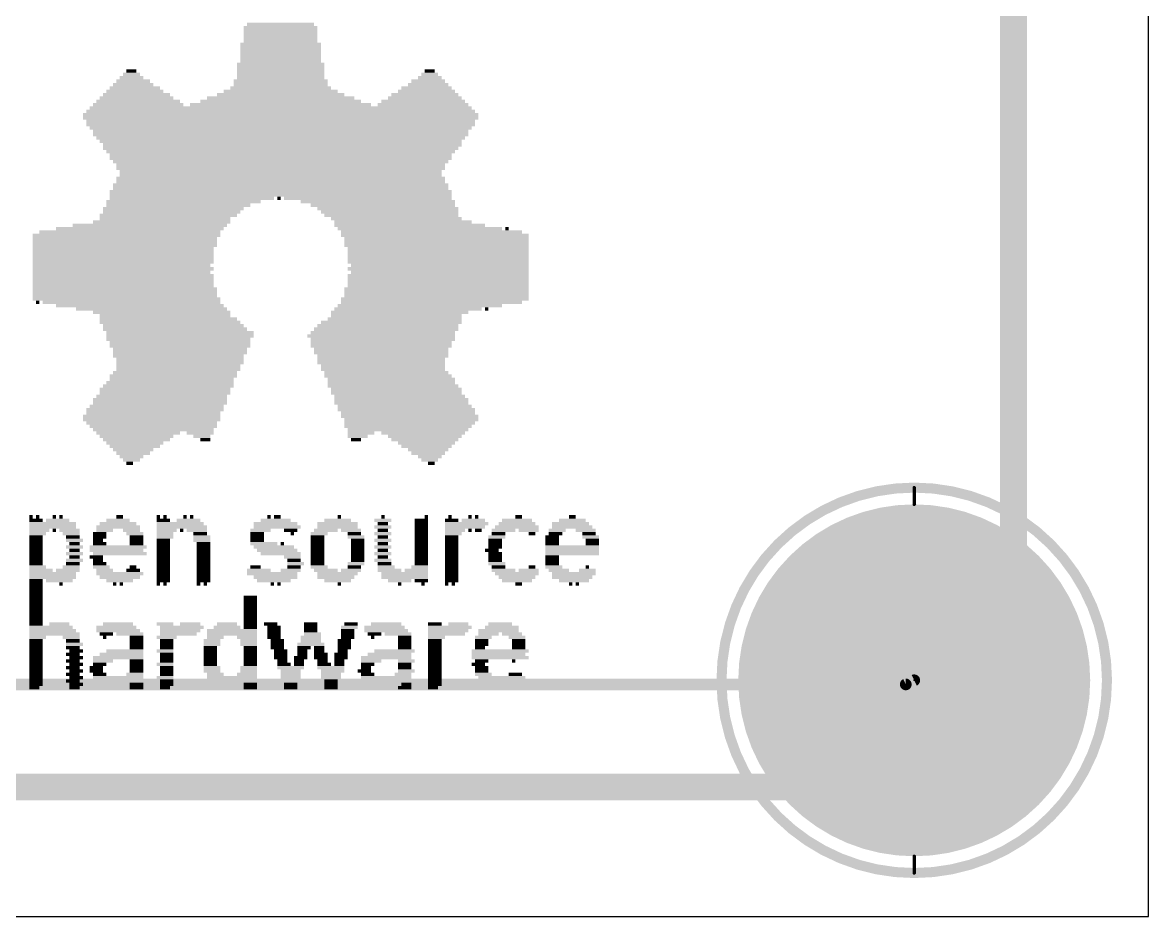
# Model space of a CAD drawing. Extents: x 0 to 100, y 0 to 50.
# Drawn here: x 82.98 to 100.05, y 0.04 to 13.59 of the extents above; entities that cross this region are included whole.
import ezdxf

# ---------------------------------------------------------------- set-up
doc = ezdxf.new("R2010")
doc.units = 0
for name, color, linetype in [('1', 14, 'CONTINUOUS'), ('16', 174, 'CONTINUOUS'), ('17', 94, 'CONTINUOUS'), ('20', 178, 'CONTINUOUS'), ('21', 251, 'CONTINUOUS'), ('23', 178, 'CONTINUOUS')]:
    doc.layers.add(name, color=color, linetype=linetype)

# ---------------------------------------------------------------- blocks, each defined once
blk = doc.blocks.new('RECT')
blk.add_solid([(-0.5, -0.5), (0.5, -0.5), (-0.5, 0.5), (0.5, 0.5)])
blk = doc.blocks.new('ROUNDP')
at = {"const_width": 0.5}
blk.add_lwpolyline([(0, -0.25, 1), (0, 0.25, 1), (0, -0.25)], format="xyb", dxfattribs=at)

msp = doc.modelspace()

# ---------------------------------------------------------------- linework, layer by layer
at = {"layer": '1', "const_width": 0.1778}
for points in [[(78.4098, 3.556), (96.3676, 3.556)], [(96.3676, 3.556), (96.496, 3.618)]]:
    msp.add_lwpolyline(points, dxfattribs=at)
at = {"layer": '1', "const_width": 0.0889}
for points in [[(96.3483, 3.596, 1), (96.3869, 3.516)], [(96.3676, 3.5116, 1), (96.3676, 3.6004)], [(96.5153, 3.578, 1), (96.4767, 3.658)]]:
    msp.add_lwpolyline(points, format="xyb", dxfattribs=at)
at = {"layer": '16', "const_width": 0.4064}
for points in [[(98, 48), (98, 2)], [(98, 2), (2, 2)]]:
    msp.add_lwpolyline(points, dxfattribs=at)
at = {"layer": '16', "const_width": 0.2032}
for points in [[(97.8984, 2, 1), (98.1016, 2)], [(98, 1.8984, 1), (98, 2.1016)]]:
    msp.add_lwpolyline(points, format="xyb", dxfattribs=at)
at = {"layer": '20'}
for p, q in [((100.046, 0.038), (100.046, 50.038)), ((0.046, 0.038), (100.046, 0.038))]:
    msp.add_line(p, q, dxfattribs=at)
at = {"layer": '21'}
for points, const_width in [([(96.496, 0.697, 1), (96.496, 6.539, 1), (96.496, 0.697)], 0.1524), ([(96.5087, 6.539, 1), (96.4833, 6.539)], 0.0254), ([(96.4833, 6.285, 1), (96.5087, 6.285)], 0.0254), ([(96.496, 2.118, 1), (96.496, 5.118, 1), (96.496, 2.118)], 0.2032), ([(96.5087, 0.951, 1), (96.4833, 0.951)], 0.0254), ([(96.4833, 0.697, 1), (96.5087, 0.697)], 0.0254)]:
    msp.add_lwpolyline(points, format="xyb", dxfattribs=dict(at, const_width=const_width))
at = {"layer": '21', "const_width": 0.0508}
for points in [[(96.496, 6.539), (96.496, 6.285)], [(96.496, 0.951), (96.496, 0.697)]]:
    msp.add_lwpolyline(points, dxfattribs=at)
at = {"layer": '23'}
msp.add_point((96.496, 3.618), dxfattribs=at)

# ---------------------------------------------------------------- block references
at = {"layer": '17', "xscale": 5.334, "yscale": 5.334}
msp.add_blockref('ROUNDP', (96.496, 3.618), dxfattribs=at)
msp.add_blockref('ROUNDP', (96.496, 3.618), dxfattribs=at)
at = {"layer": '21', "yscale": 0.0508}
for p, xscale in [((86.8934, 13.5128), 1.1176), ((86.8934, 13.462), 1.1176), ((86.8934, 13.5636), 1.016), ((86.8934, 13.4112), 1.1176), ((86.8934, 13.3604), 1.1176), ((86.8934, 13.3096), 1.1176), ((86.8934, 13.2588), 1.2192), ((86.8934, 13.208), 1.2192), ((86.8934, 13.1572), 1.2192), ((86.8934, 12.954), 1.3208), ((86.8934, 13.1064), 1.2192), ((86.8934, 13.0556), 1.2192), ((86.8934, 13.0048), 1.2192), ((84.6328, 12.8016), 0.254), ((84.6328, 12.8524), 0.1524), ((86.8934, 12.9032), 1.3208), ((86.8934, 12.8524), 1.3208), ((86.8934, 12.8016), 1.3208), ((89.154, 12.8016), 0.254), ((89.154, 12.8524), 0.1524), ((84.6582, 12.6492), 0.6096), ((84.6582, 12.7), 0.508), ((84.6328, 12.7508), 0.3556), ((86.8934, 12.7), 1.4224), ((86.8934, 12.6492), 1.4224), ((86.8934, 12.7508), 1.3208), ((89.1286, 12.6492), 0.6096), ((89.1286, 12.7), 0.508), ((89.154, 12.7508), 0.3556), ((84.709, 12.446), 1.1176), ((84.709, 12.4968), 1.016), ((84.6836, 12.5476), 0.8636), ((84.6836, 12.5984), 0.762), ((86.8934, 12.446), 2.2352), ((86.8934, 12.4968), 1.9304), ((86.8934, 12.5476), 1.7272), ((86.8934, 12.5984), 1.524), ((89.0778, 12.446), 1.1176), ((89.0778, 12.4968), 1.016), ((89.1032, 12.5476), 0.8636), ((89.1032, 12.5984), 0.762), ((86.8934, 12.2936), 5.7912), ((84.7344, 12.3444), 1.3716), ((84.7344, 12.3952), 1.27), ((86.8934, 12.3444), 2.7432), ((86.8934, 12.3952), 2.4384), ((89.0524, 12.3444), 1.3716), ((89.0524, 12.3952), 1.27), ((86.8934, 12.192), 5.9944), ((86.8934, 12.1412), 5.9944), ((86.8934, 12.2428), 5.8928), ((86.8934, 12.0904), 5.8928), ((86.8934, 12.0396), 5.8928), ((86.8934, 11.9888), 5.7912), ((86.8934, 11.938), 5.6896), ((86.8934, 11.8872), 5.6896), ((86.8934, 11.8364), 5.588), ((86.8934, 11.7856), 5.4864), ((86.9188, 11.7348), 5.4356), ((86.8934, 11.684), 5.3848), ((86.8934, 11.6332), 5.2832), ((86.8934, 11.5824), 5.1816), ((86.8934, 11.5316), 5.1816), ((86.8934, 11.4808), 5.08), ((86.8934, 11.43), 4.9784), ((86.8934, 11.3792), 4.9784), ((86.8934, 11.3284), 4.8768), ((86.8934, 11.2776), 4.8768), ((86.8934, 11.1252), 5.08), ((86.8934, 11.0744), 5.08), ((86.8934, 11.2268), 4.9784), ((86.8934, 11.176), 4.9784), ((86.8934, 11.0236), 5.1816), ((86.8934, 10.9728), 5.1816), ((85.5472, 10.922), 2.4892), ((86.868, 10.922), 0.0508), ((88.2142, 10.922), 2.54), ((85.2678, 10.7696), 2.1336), ((85.4202, 10.8712), 2.3368), ((85.344, 10.8204), 2.1844), ((88.3666, 10.8712), 2.3368), ((88.4428, 10.8204), 2.1844), ((88.519, 10.7696), 2.1336), ((85.09, 10.5664), 2.0828), ((85.1916, 10.668), 2.0828), ((85.1408, 10.6172), 1.9812), ((85.2424, 10.7188), 2.0828), ((88.5444, 10.7188), 2.0828), ((88.5698, 10.668), 2.032), ((88.646, 10.6172), 1.9812), ((88.7476, 10.5664), 2.0828), ((84.6074, 10.414), 2.7432), ((84.7598, 10.4648), 2.54), ((84.9122, 10.5156), 2.3368), ((88.8492, 10.5156), 2.286), ((89.0016, 10.4648), 2.4892), ((89.1794, 10.414), 2.7432), ((90.3224, 10.4648), 0.0508), ((84.5566, 10.3632), 2.8448), ((84.5312, 10.3124), 2.794), ((84.5312, 10.2616), 2.794), ((89.2302, 10.3632), 2.8448), ((89.2556, 10.3124), 2.794), ((89.2556, 10.2616), 2.794), ((84.5312, 10.2108), 2.794), ((84.5058, 10.16), 2.7432), ((84.5058, 10.1092), 2.7432), ((84.5058, 10.0584), 2.7432), ((89.2556, 10.2108), 2.794), ((89.281, 10.16), 2.7432), ((89.281, 10.1092), 2.7432), ((89.281, 10.0584), 2.7432), ((84.5058, 10.0076), 2.7432), ((84.5058, 9.9568), 2.7432), ((84.4804, 9.906), 2.6924), ((89.281, 10.0076), 2.7432), ((89.281, 9.9568), 2.7432), ((89.3064, 9.906), 2.6924), ((84.5058, 9.8552), 2.7432), ((84.4804, 9.8044), 2.6924), ((84.5058, 9.7536), 2.7432), ((84.5058, 9.7028), 2.7432), ((89.281, 9.8552), 2.7432), ((89.281, 9.7536), 2.7432), ((89.281, 9.7028), 2.7432), ((89.3064, 9.8044), 2.6924), ((84.5058, 9.652), 2.7432), ((84.5058, 9.6012), 2.7432), ((84.5312, 9.5504), 2.794), ((89.2556, 9.5504), 2.794), ((89.281, 9.652), 2.7432), ((89.281, 9.6012), 2.7432), ((84.5312, 9.4996), 2.794), ((84.5312, 9.4488), 2.794), ((84.5566, 9.398), 2.8448), ((89.2302, 9.398), 2.8448), ((89.2556, 9.4996), 2.794), ((89.2556, 9.4488), 2.794), ((83.2104, 9.3472), 0.0508), ((84.6328, 9.3472), 2.6924), ((84.7598, 9.2964), 2.54), ((84.9376, 9.2456), 2.286), ((85.09, 9.1948), 2.0828), ((88.6968, 9.1948), 2.0828), ((88.8238, 9.2456), 2.2352), ((89.0016, 9.2964), 2.4892), ((89.1794, 9.3472), 2.7432), ((90.0176, 9.2456), 0.0508), ((85.1408, 9.144), 1.9812), ((85.1916, 9.0932), 2.0828), ((85.217, 9.0424), 2.1336), ((88.5698, 9.0424), 2.1336), ((88.6206, 9.0932), 2.032), ((88.646, 9.144), 1.9812), ((85.2678, 8.9916), 2.1336), ((85.2932, 8.9408), 2.1844), ((85.3694, 8.89), 2.2352), ((88.4428, 8.89), 2.1844), ((88.4936, 8.9408), 2.1844), ((88.519, 8.9916), 2.1336), ((85.3694, 8.8392), 2.2352), ((85.344, 8.7884), 2.1844), ((85.3694, 8.7376), 2.1336), ((85.3694, 8.6868), 2.1336), ((88.4174, 8.8392), 2.2352), ((88.4428, 8.7884), 2.1844), ((88.4174, 8.7376), 2.1336), ((88.4174, 8.6868), 2.1336), ((85.3694, 8.636), 2.032), ((85.3694, 8.5852), 2.032), ((85.344, 8.5344), 1.9812), ((88.4174, 8.636), 2.032), ((88.4174, 8.5852), 2.032), ((88.4428, 8.5344), 1.9812), ((85.3694, 8.4836), 1.9304), ((85.3694, 8.4328), 1.9304), ((85.344, 8.382), 1.8796), ((88.4174, 8.4836), 1.9304), ((88.4174, 8.4328), 1.9304), ((88.4428, 8.382), 1.8796), ((85.2678, 8.2296), 1.9304), ((85.2424, 8.1788), 1.8796), ((85.2932, 8.2804), 1.8796), ((85.344, 8.3312), 1.8796), ((88.4428, 8.3312), 1.8796), ((88.4936, 8.2804), 1.8796), ((88.519, 8.2296), 1.9304), ((88.5698, 8.1788), 1.9304), ((85.1408, 8.0264), 1.9812), ((85.1916, 8.0772), 1.9812), ((85.217, 8.128), 1.9304), ((88.5698, 8.128), 1.9304), ((88.5952, 8.0772), 1.9812), ((88.646, 8.0264), 1.9812), ((85.0646, 7.874), 2.032), ((85.09, 7.9248), 1.9812), ((85.1408, 7.9756), 1.9812), ((88.646, 7.9756), 1.9812), ((88.6968, 7.9248), 1.9812), ((88.7222, 7.874), 2.032), ((84.9884, 7.7216), 2.0828), ((84.963, 7.6708), 2.032), ((85.0138, 7.7724), 2.032), ((85.0646, 7.8232), 2.032), ((88.7222, 7.8232), 2.032), ((88.773, 7.7724), 2.032), ((88.7984, 7.7216), 2.0828), ((88.8238, 7.6708), 2.032), ((84.9376, 7.62), 2.0828), ((84.9376, 7.5692), 2.0828), ((84.9376, 7.5184), 1.9812), ((88.8492, 7.62), 2.0828), ((88.8746, 7.5692), 2.032), ((88.8492, 7.5184), 1.9812), ((84.963, 7.4676), 1.9304), ((84.963, 7.4168), 1.8288), ((84.7344, 7.366), 1.27), ((84.709, 7.3152), 1.1176), ((85.6742, 7.366), 0.4064), ((85.6996, 7.3152), 0.254), ((88.8238, 7.4676), 1.9304), ((88.8238, 7.4168), 1.8288), ((88.1126, 7.366), 0.4064), ((88.0618, 7.3152), 0.3048), ((89.0524, 7.366), 1.27), ((89.0778, 7.3152), 1.1176), ((84.709, 7.2644), 1.016), ((84.6836, 7.2136), 0.8636), ((84.6836, 7.1628), 0.762), ((85.7504, 7.2644), 0.1524), ((88.0364, 7.2644), 0.1524), ((89.0778, 7.2644), 1.016), ((89.1032, 7.2136), 0.8636), ((89.1032, 7.1628), 0.762), ((84.6582, 7.112), 0.6096), ((84.6582, 7.0612), 0.508), ((84.6328, 7.0104), 0.3556), ((89.1286, 7.112), 0.6096), ((89.1286, 7.0612), 0.508), ((89.154, 7.0104), 0.3556), ((84.6328, 6.9596), 0.254), ((84.6074, 6.9088), 0.1016), ((89.154, 6.9596), 0.254), ((89.1794, 6.9088), 0.1016), ((83.1088, 6.096), 0.0508), ((83.185, 6.0452), 0.2032), ((83.439, 5.9944), 0.7112), ((83.2104, 6.096), 0.0508), ((83.5152, 6.0452), 0.3556), ((83.4644, 6.096), 0.0508), ((83.566, 6.096), 0.0508), ((84.4296, 5.9944), 0.5588), ((84.4296, 6.0452), 0.3556), ((84.455, 6.096), 0.1016), ((85.0392, 6.096), 0.0508), ((85.1154, 6.0452), 0.2032), ((85.3694, 5.9944), 0.7112), ((85.1408, 6.096), 0.0508), ((85.4964, 6.0452), 0.3556), ((85.4456, 6.096), 0.0508), ((85.5472, 6.096), 0.0508), ((86.8172, 5.9944), 0.6604), ((86.8172, 6.0452), 0.4572), ((86.7156, 6.096), 0.0508), ((86.8426, 6.096), 0.1016), ((87.757, 5.9944), 0.6096), ((87.757, 6.0452), 0.4064), ((87.7824, 6.096), 0.0508), ((88.4428, 6.0452), 0.254), ((88.4428, 5.9944), 0.1524), ((88.4428, 6.096), 0.0508), ((89.027, 6.0452), 0.2032), ((89.027, 5.9944), 0.2032), ((89.1032, 6.096), 0.0508), ((89.4842, 6.0452), 0.2032), ((89.7128, 5.9944), 0.6604), ((89.4588, 6.096), 0.0508), ((89.8144, 6.0452), 0.3556), ((89.7636, 6.096), 0.0508), ((89.8652, 6.096), 0.0508), ((90.4748, 5.9944), 0.5588), ((90.4748, 6.0452), 0.4572), ((90.5002, 6.096), 0.1016), ((91.2876, 5.9944), 0.5588), ((91.313, 6.0452), 0.4064), ((91.313, 6.096), 0.1016), ((83.439, 5.9436), 0.7112), ((83.2358, 5.8928), 0.3048), ((83.2104, 5.842), 0.254), ((83.185, 5.7912), 0.2032), ((83.4644, 5.8928), 0.0508), ((83.693, 5.8928), 0.3048), ((83.7184, 5.842), 0.254), ((83.7438, 5.7912), 0.2032), ((84.1502, 5.842), 0.2032), ((84.1502, 5.7912), 0.2032), ((84.4296, 5.9436), 0.6604), ((84.2264, 5.8928), 0.254), ((84.6328, 5.8928), 0.254), ((84.6836, 5.842), 0.254), ((84.709, 5.7912), 0.2032), ((85.3948, 5.9436), 0.762), ((85.1662, 5.8928), 0.3048), ((85.1408, 5.842), 0.254), ((85.1408, 5.7912), 0.254), ((85.3948, 5.8928), 0.0508), ((85.6234, 5.8928), 0.3048), ((85.6742, 5.842), 0.2032), ((85.6996, 5.7912), 0.254), ((86.5886, 5.8928), 0.3048), ((86.5378, 5.842), 0.2032), ((86.5378, 5.7912), 0.2032), ((86.8426, 5.9436), 0.7112), ((87.0458, 5.8928), 0.2032), ((87.0712, 5.842), 0.0508), ((87.4776, 5.842), 0.254), ((87.4522, 5.7912), 0.2032), ((87.5792, 5.8928), 0.3556), ((87.757, 5.9436), 0.6096), ((87.9602, 5.8928), 0.3048), ((88.011, 5.842), 0.2032), ((88.0364, 5.7912), 0.254), ((88.4428, 5.9436), 0.254), ((88.4428, 5.842), 0.254), ((88.4428, 5.8928), 0.1524), ((88.4428, 5.7912), 0.1524), ((89.027, 5.9436), 0.2032), ((89.027, 5.8928), 0.2032), ((89.027, 5.842), 0.2032), ((89.027, 5.7912), 0.2032), ((89.6874, 5.9436), 0.6096), ((89.535, 5.8928), 0.3048), ((89.5096, 5.842), 0.254), ((89.4842, 5.7912), 0.2032), ((89.7636, 5.8928), 0.0508), ((89.8906, 5.8928), 0.1016), ((90.17, 5.7912), 0.254), ((90.2716, 5.8928), 0.3556), ((90.1954, 5.842), 0.2032), ((90.4748, 5.9436), 0.6604), ((90.6526, 5.8928), 0.3048), ((90.7034, 5.842), 0.1016), ((91.0082, 5.7912), 0.2032), ((91.0844, 5.8928), 0.254), ((91.059, 5.842), 0.2032), ((91.313, 5.9436), 0.6096), ((91.5162, 5.8928), 0.3048), ((91.567, 5.842), 0.2032), ((91.5924, 5.7912), 0.254), ((83.185, 5.7404), 0.2032), ((83.185, 5.6896), 0.2032), ((83.185, 5.6388), 0.2032), ((83.7692, 5.7404), 0.254), ((83.7692, 5.6388), 0.254), ((83.7692, 5.6896), 0.1524), ((84.4296, 5.6388), 0.8636), ((84.1248, 5.7404), 0.1524), ((84.1502, 5.6896), 0.2032), ((84.709, 5.7404), 0.2032), ((84.709, 5.6896), 0.2032), ((85.1154, 5.7404), 0.2032), ((85.1154, 5.6896), 0.2032), ((85.1154, 5.6388), 0.2032), ((85.6996, 5.7404), 0.254), ((85.725, 5.6896), 0.2032), ((85.725, 5.6388), 0.2032), ((86.5378, 5.7404), 0.2032), ((86.6394, 5.6896), 0.4064), ((86.7918, 5.6388), 0.6096), ((86.9188, 5.6896), 0.0508), ((87.4522, 5.7404), 0.2032), ((87.4522, 5.6896), 0.2032), ((87.4522, 5.6388), 0.2032), ((88.0618, 5.7404), 0.2032), ((88.0618, 5.6896), 0.2032), ((88.0618, 5.6388), 0.2032), ((88.4428, 5.7404), 0.254), ((88.4428, 5.6388), 0.254), ((88.4428, 5.6896), 0.1524), ((89.027, 5.7404), 0.2032), ((89.027, 5.6896), 0.2032), ((89.027, 5.6388), 0.2032), ((89.4842, 5.7404), 0.2032), ((89.4842, 5.6896), 0.2032), ((89.4842, 5.6388), 0.2032), ((90.1446, 5.7404), 0.2032), ((90.1446, 5.6896), 0.2032), ((90.1446, 5.6388), 0.2032), ((91.0082, 5.7404), 0.2032), ((91.0082, 5.6896), 0.2032), ((91.313, 5.6388), 0.8128), ((91.6178, 5.7404), 0.2032), ((91.6178, 5.6896), 0.2032), ((83.185, 5.588), 0.2032), ((83.185, 5.5372), 0.2032), ((83.185, 5.4864), 0.2032), ((83.185, 5.4356), 0.2032), ((83.7692, 5.5372), 0.254), ((83.7692, 5.4356), 0.254), ((83.7692, 5.588), 0.1524), ((83.7692, 5.4864), 0.1524), ((84.4042, 5.588), 0.8128), ((84.0994, 5.4864), 0.2032), ((84.455, 5.5372), 0.8128), ((84.1248, 5.4356), 0.1524), ((85.1154, 5.588), 0.2032), ((85.1154, 5.5372), 0.2032), ((85.1154, 5.4864), 0.2032), ((85.1154, 5.4356), 0.2032), ((85.725, 5.588), 0.2032), ((85.725, 5.5372), 0.2032), ((85.725, 5.4864), 0.2032), ((85.725, 5.4356), 0.2032), ((86.8426, 5.588), 0.6096), ((86.8934, 5.5372), 0.6096), ((87.0712, 5.4864), 0.254), ((87.0966, 5.4356), 0.2032), ((87.4522, 5.588), 0.2032), ((87.4522, 5.5372), 0.2032), ((87.4522, 5.4864), 0.2032), ((87.4522, 5.4356), 0.2032), ((88.0618, 5.588), 0.2032), ((88.0618, 5.5372), 0.2032), ((88.0618, 5.4864), 0.2032), ((88.0618, 5.4356), 0.2032), ((88.4428, 5.5372), 0.254), ((88.4428, 5.4356), 0.254), ((88.4428, 5.588), 0.1524), ((88.4428, 5.4864), 0.1524), ((89.027, 5.588), 0.2032), ((89.027, 5.5372), 0.2032), ((89.027, 5.4864), 0.2032), ((89.027, 5.4356), 0.2032), ((89.4842, 5.588), 0.2032), ((89.4842, 5.5372), 0.2032), ((89.4842, 5.4864), 0.2032), ((89.4842, 5.4356), 0.2032), ((90.0938, 5.588), 0.2032), ((90.1446, 5.5372), 0.2032), ((90.1446, 5.4864), 0.2032), ((90.1446, 5.4356), 0.2032), ((91.313, 5.588), 0.8128), ((91.313, 5.5372), 0.8128), ((91.0082, 5.4864), 0.2032), ((91.0082, 5.4356), 0.2032), ((83.185, 5.3848), 0.2032), ((83.2104, 5.334), 0.254), ((83.2612, 5.2832), 0.3556), ((83.6676, 5.2832), 0.3556), ((83.7184, 5.334), 0.254), ((83.7438, 5.3848), 0.2032), ((84.1502, 5.3848), 0.2032), ((84.1756, 5.334), 0.254), ((84.2264, 5.2832), 0.254), ((84.6582, 5.2832), 0.2032), ((84.6582, 5.334), 0.1016), ((85.1154, 5.3848), 0.2032), ((85.1154, 5.334), 0.2032), ((85.1154, 5.2832), 0.2032), ((85.725, 5.3848), 0.2032), ((85.725, 5.334), 0.2032), ((85.725, 5.2832), 0.2032), ((86.5632, 5.2832), 0.3556), ((86.5124, 5.334), 0.1524), ((87.0458, 5.2832), 0.3048), ((87.122, 5.3848), 0.254), ((87.0966, 5.334), 0.2032), ((87.4522, 5.3848), 0.2032), ((87.4776, 5.334), 0.254), ((87.5792, 5.2832), 0.3556), ((87.9602, 5.2832), 0.3048), ((88.0364, 5.3848), 0.254), ((88.011, 5.334), 0.2032), ((88.4682, 5.3848), 0.2032), ((88.4936, 5.334), 0.254), ((88.5444, 5.2832), 0.3556), ((88.9508, 5.2832), 0.3556), ((89.0016, 5.334), 0.254), ((89.027, 5.3848), 0.2032), ((89.4842, 5.3848), 0.2032), ((89.4842, 5.334), 0.2032), ((89.4842, 5.2832), 0.2032), ((90.17, 5.3848), 0.254), ((90.1954, 5.334), 0.2032), ((90.2716, 5.2832), 0.3556), ((90.6526, 5.2832), 0.3048), ((90.7034, 5.334), 0.1016), ((91.0082, 5.3848), 0.2032), ((91.0336, 5.334), 0.254), ((91.1098, 5.2832), 0.3048), ((91.5416, 5.2832), 0.254), ((91.5416, 5.334), 0.0508), ((83.439, 5.2324), 0.7112), ((83.439, 5.1816), 0.7112), ((83.185, 5.1308), 0.2032), ((83.5406, 5.1308), 0.4064), ((84.455, 5.2324), 0.7112), ((84.455, 5.1816), 0.6096), ((84.455, 5.1308), 0.4064), ((85.1154, 5.2324), 0.2032), ((85.1154, 5.1816), 0.2032), ((85.1154, 5.1308), 0.2032), ((85.725, 5.2324), 0.2032), ((85.725, 5.1816), 0.2032), ((85.725, 5.1308), 0.2032), ((86.7664, 5.2324), 0.762), ((86.8172, 5.1816), 0.6604), ((86.7918, 5.1308), 0.508), ((87.757, 5.2324), 0.6096), ((87.7316, 5.1816), 0.5588), ((87.757, 5.1308), 0.4064), ((88.773, 5.2324), 0.7112), ((88.773, 5.1816), 0.7112), ((88.6968, 5.1308), 0.3556), ((89.027, 5.1308), 0.2032), ((89.4842, 5.2324), 0.2032), ((89.4842, 5.1816), 0.2032), ((89.4842, 5.1308), 0.2032), ((90.4748, 5.2324), 0.6604), ((90.4748, 5.1816), 0.5588), ((90.4748, 5.1308), 0.4572), ((91.3384, 5.2324), 0.6604), ((91.313, 5.1816), 0.6096), ((91.3384, 5.1308), 0.4572), ((83.185, 5.08), 0.2032), ((83.185, 5.0292), 0.2032), ((83.185, 4.9784), 0.2032), ((83.185, 4.9276), 0.2032), ((83.566, 5.08), 0.0508), ((84.3788, 5.08), 0.0508), ((84.4804, 5.08), 0.0508), ((85.0392, 5.08), 0.0508), ((85.1408, 5.08), 0.0508), ((85.6488, 5.08), 0.0508), ((85.7504, 5.08), 0.0508), ((86.7664, 5.08), 0.0508), ((86.868, 5.08), 0.0508), ((87.7824, 5.08), 0.0508), ((88.6968, 5.08), 0.0508), ((89.0524, 5.08), 0.0508), ((89.408, 5.08), 0.0508), ((89.5096, 5.08), 0.0508), ((90.5002, 5.08), 0.1016), ((91.2876, 5.08), 0.0508), ((91.3892, 5.08), 0.0508), ((83.185, 4.8768), 0.2032), ((83.185, 4.826), 0.2032), ((83.185, 4.7752), 0.2032), ((86.4362, 4.8768), 0.2032), ((86.4362, 4.826), 0.2032), ((86.4362, 4.7752), 0.2032), ((83.185, 4.7244), 0.2032), ((83.185, 4.6736), 0.2032), ((83.185, 4.6228), 0.2032), ((86.4362, 4.7244), 0.2032), ((86.4362, 4.6736), 0.2032), ((86.4362, 4.6228), 0.2032), ((83.185, 4.572), 0.2032), ((83.185, 4.5212), 0.2032), ((83.185, 4.4704), 0.2032), ((83.4136, 4.4196), 0.6604), ((83.5406, 4.4704), 0.3048), ((84.4042, 4.4196), 0.6096), ((84.4296, 4.4704), 0.4572), ((85.1408, 4.4704), 0.254), ((85.3948, 4.4196), 0.6604), ((85.5218, 4.4704), 0.3048), ((86.0806, 4.4196), 0.4064), ((86.0806, 4.4704), 0.3048), ((86.4362, 4.572), 0.2032), ((86.4362, 4.5212), 0.2032), ((86.4362, 4.4704), 0.2032), ((86.4362, 4.4196), 0.2032), ((86.741, 4.4704), 0.2032), ((86.7918, 4.4196), 0.2032), ((87.3506, 4.4704), 0.2032), ((87.3506, 4.4196), 0.2032), ((87.9348, 4.4196), 0.254), ((87.9602, 4.4704), 0.2032), ((88.4682, 4.4196), 0.6096), ((88.4936, 4.4704), 0.4572), ((89.2302, 4.4704), 0.2032), ((89.4588, 4.4196), 0.6604), ((89.5858, 4.4704), 0.3048), ((90.2462, 4.4196), 0.508), ((90.2208, 4.4704), 0.3556), ((83.439, 4.3688), 0.7112), ((83.4644, 4.318), 0.762), ((83.2104, 4.2672), 0.254), ((83.7184, 4.2672), 0.254), ((84.4296, 4.3688), 0.6604), ((84.2518, 4.318), 0.2032), ((84.2264, 4.2672), 0.0508), ((84.6074, 4.318), 0.4064), ((84.709, 4.2672), 0.2032), ((85.1662, 4.2672), 0.3048), ((85.3694, 4.3688), 0.6096), ((85.344, 4.318), 0.5588), ((86.1568, 4.3688), 0.762), ((86.1568, 4.318), 0.762), ((85.9028, 4.2672), 0.254), ((86.3854, 4.2672), 0.3048), ((86.7918, 4.3688), 0.2032), ((86.7918, 4.318), 0.2032), ((86.7918, 4.2672), 0.2032), ((87.3506, 4.2672), 0.3048), ((87.3506, 4.3688), 0.2032), ((87.376, 4.318), 0.254), ((87.9094, 4.3688), 0.2032), ((87.9094, 4.318), 0.2032), ((87.9094, 4.2672), 0.2032), ((88.4936, 4.3688), 0.6604), ((88.3158, 4.318), 0.2032), ((88.2904, 4.2672), 0.0508), ((88.6714, 4.318), 0.4064), ((88.773, 4.2672), 0.2032), ((89.4334, 4.3688), 0.6096), ((89.408, 4.318), 0.5588), ((89.2556, 4.2672), 0.254), ((89.9668, 4.2672), 0.254), ((90.1954, 4.3688), 0.6096), ((90.043, 4.318), 0.3048), ((90.3986, 4.318), 0.3048), ((90.4748, 4.2672), 0.254), ((83.185, 4.2164), 0.2032), ((83.185, 4.1656), 0.2032), ((83.185, 4.1148), 0.2032), ((83.7438, 4.2164), 0.2032), ((83.7692, 4.1656), 0.254), ((83.7438, 4.1148), 0.2032), ((84.709, 4.2164), 0.2032), ((84.709, 4.1656), 0.2032), ((84.709, 4.1148), 0.2032), ((85.1662, 4.2164), 0.2032), ((85.1662, 4.1656), 0.2032), ((85.1662, 4.1148), 0.2032), ((85.852, 4.2164), 0.254), ((85.852, 4.1656), 0.254), ((85.8266, 4.1148), 0.2032), ((86.4108, 4.2164), 0.254), ((86.4108, 4.1656), 0.254), ((86.4362, 4.1148), 0.2032), ((86.8426, 4.2164), 0.2032), ((86.8426, 4.1656), 0.2032), ((86.8426, 4.1148), 0.2032), ((87.3506, 4.1656), 0.4064), ((87.249, 4.1148), 0.2032), ((87.3506, 4.2164), 0.3048), ((87.4776, 4.1148), 0.1524), ((87.8586, 4.2164), 0.2032), ((87.8586, 4.1656), 0.2032), ((87.8586, 4.1148), 0.2032), ((88.773, 4.2164), 0.2032), ((88.773, 4.1656), 0.2032), ((88.773, 4.1148), 0.2032), ((89.2302, 4.2164), 0.2032), ((89.2302, 4.1656), 0.2032), ((89.2302, 4.1148), 0.2032), ((89.9414, 4.2164), 0.2032), ((89.9414, 4.1656), 0.2032), ((89.916, 4.1148), 0.1524), ((90.5002, 4.2164), 0.2032), ((90.5002, 4.1656), 0.2032), ((90.5002, 4.1148), 0.2032), ((83.185, 4.064), 0.2032), ((83.185, 4.0132), 0.2032), ((83.185, 3.9624), 0.2032), ((83.185, 3.9116), 0.2032), ((83.7438, 4.0132), 0.2032), ((83.7438, 3.9116), 0.2032), ((83.7946, 4.064), 0.2032), ((83.7946, 3.9624), 0.2032), ((84.4296, 3.9624), 0.762), ((84.201, 3.9116), 0.3048), ((84.4804, 4.0132), 0.6604), ((84.5312, 4.064), 0.5588), ((84.709, 3.9116), 0.2032), ((85.1408, 4.064), 0.254), ((85.1662, 4.0132), 0.2032), ((85.1662, 3.9624), 0.2032), ((85.1662, 3.9116), 0.2032), ((85.8266, 4.064), 0.2032), ((85.8266, 4.0132), 0.2032), ((85.8266, 3.9624), 0.2032), ((85.8266, 3.9116), 0.2032), ((86.4362, 4.064), 0.2032), ((86.4362, 4.0132), 0.2032), ((86.4362, 3.9624), 0.2032), ((86.4362, 3.9116), 0.2032), ((86.8934, 4.064), 0.2032), ((86.8934, 4.0132), 0.2032), ((86.8934, 3.9624), 0.2032), ((86.9188, 3.9116), 0.1524), ((87.1982, 3.9624), 0.2032), ((87.1728, 3.9116), 0.1524), ((87.2236, 4.064), 0.1524), ((87.2236, 4.0132), 0.1524), ((87.4776, 4.064), 0.1524), ((87.503, 4.0132), 0.2032), ((87.503, 3.9624), 0.2032), ((87.5284, 3.9116), 0.1524), ((87.8078, 4.0132), 0.2032), ((87.8078, 3.9624), 0.2032), ((87.7824, 3.9116), 0.1524), ((87.8332, 4.064), 0.1524), ((88.4936, 3.9624), 0.762), ((88.265, 3.9116), 0.3048), ((88.5444, 4.0132), 0.6604), ((88.6206, 4.064), 0.6096), ((88.7984, 3.9116), 0.254), ((89.2302, 4.064), 0.2032), ((89.2302, 4.0132), 0.2032), ((89.2302, 3.9624), 0.2032), ((89.2302, 3.9116), 0.2032), ((90.2208, 4.064), 0.8636), ((90.1954, 4.0132), 0.8128), ((90.2208, 3.9624), 0.8636), ((89.9414, 3.9116), 0.2032), ((90.424, 3.9116), 0.0508), ((83.185, 3.8608), 0.2032), ((83.185, 3.81), 0.2032), ((83.185, 3.7592), 0.2032), ((83.7438, 3.81), 0.2032), ((83.7946, 3.8608), 0.2032), ((83.7946, 3.7592), 0.2032), ((84.0994, 3.81), 0.2032), ((84.0994, 3.7592), 0.2032), ((84.1502, 3.8608), 0.2032), ((84.709, 3.8608), 0.2032), ((84.709, 3.81), 0.2032), ((84.709, 3.7592), 0.2032), ((85.1408, 3.8608), 0.254), ((85.1662, 3.81), 0.2032), ((85.1662, 3.7592), 0.2032), ((85.8266, 3.8608), 0.2032), ((85.852, 3.81), 0.254), ((85.852, 3.7592), 0.254), ((86.4108, 3.81), 0.254), ((86.4108, 3.7592), 0.254), ((86.4362, 3.8608), 0.2032), ((86.9442, 3.8608), 0.2032), ((87.0458, 3.81), 0.4064), ((87.0458, 3.7592), 0.3048), ((87.1728, 3.8608), 0.1524), ((87.5538, 3.8608), 0.2032), ((87.6554, 3.81), 0.4064), ((87.6808, 3.7592), 0.3556), ((87.7824, 3.8608), 0.1524), ((88.1634, 3.7592), 0.2032), ((88.2142, 3.8608), 0.2032), ((88.1888, 3.81), 0.1524), ((88.773, 3.8608), 0.2032), ((88.773, 3.81), 0.2032), ((88.7984, 3.7592), 0.254), ((89.2302, 3.8608), 0.2032), ((89.2302, 3.81), 0.2032), ((89.2302, 3.7592), 0.2032), ((89.8906, 3.8608), 0.2032), ((89.9414, 3.81), 0.2032), ((89.9414, 3.7592), 0.2032), ((83.185, 3.7084), 0.2032), ((83.185, 3.6576), 0.2032), ((83.185, 3.6068), 0.2032), ((83.7438, 3.7084), 0.2032), ((83.7438, 3.6068), 0.2032), ((83.7946, 3.6576), 0.2032), ((84.1502, 3.7084), 0.2032), ((84.4296, 3.6576), 0.762), ((84.455, 3.6068), 0.7112), ((84.6836, 3.7084), 0.254), ((85.1408, 3.6576), 0.254), ((85.1662, 3.7084), 0.2032), ((85.1662, 3.6068), 0.2032), ((85.9028, 3.7084), 0.254), ((86.1568, 3.6576), 0.762), ((86.1822, 3.6068), 0.7112), ((86.3854, 3.7084), 0.3048), ((87.0458, 3.7084), 0.3048), ((87.0458, 3.6576), 0.3048), ((87.0712, 3.6068), 0.254), ((87.6554, 3.7084), 0.3048), ((87.6554, 3.6576), 0.3048), ((87.6554, 3.6068), 0.2032), ((88.2142, 3.7084), 0.2032), ((88.4936, 3.6576), 0.762), ((88.5444, 3.6068), 0.762), ((88.7476, 3.7084), 0.254), ((89.2302, 3.7084), 0.2032), ((89.2302, 3.6576), 0.2032), ((89.2302, 3.6068), 0.2032), ((89.9668, 3.7084), 0.254), ((90.2462, 3.6576), 0.7112), ((90.2462, 3.6068), 0.6096), ((90.4494, 3.7084), 0.2032), ((83.185, 3.556), 0.2032), ((83.1596, 3.5052), 0.1524), ((83.7946, 3.556), 0.2032), ((83.7692, 3.5052), 0.1524), ((84.3534, 3.556), 0.4064), ((84.3534, 3.5052), 0.3048), ((84.709, 3.556), 0.2032), ((84.709, 3.5052), 0.2032), ((85.1662, 3.556), 0.2032), ((85.1408, 3.5052), 0.1524), ((86.0806, 3.556), 0.4064), ((86.0552, 3.5052), 0.254), ((86.4362, 3.556), 0.2032), ((86.4362, 3.5052), 0.2032), ((87.0458, 3.556), 0.2032), ((87.0458, 3.5052), 0.2032), ((87.6554, 3.556), 0.2032), ((87.6554, 3.5052), 0.2032), ((88.4428, 3.556), 0.4572), ((88.4174, 3.5052), 0.3048), ((88.773, 3.5052), 0.2032), ((88.7984, 3.556), 0.1524), ((89.2302, 3.556), 0.2032), ((89.2048, 3.5052), 0.1524), ((90.2462, 3.556), 0.508), ((90.2208, 3.5052), 0.254)]:
    msp.add_blockref('RECT', p, dxfattribs=dict(at, xscale=xscale))

doc.saveas('drawing.dxf')
